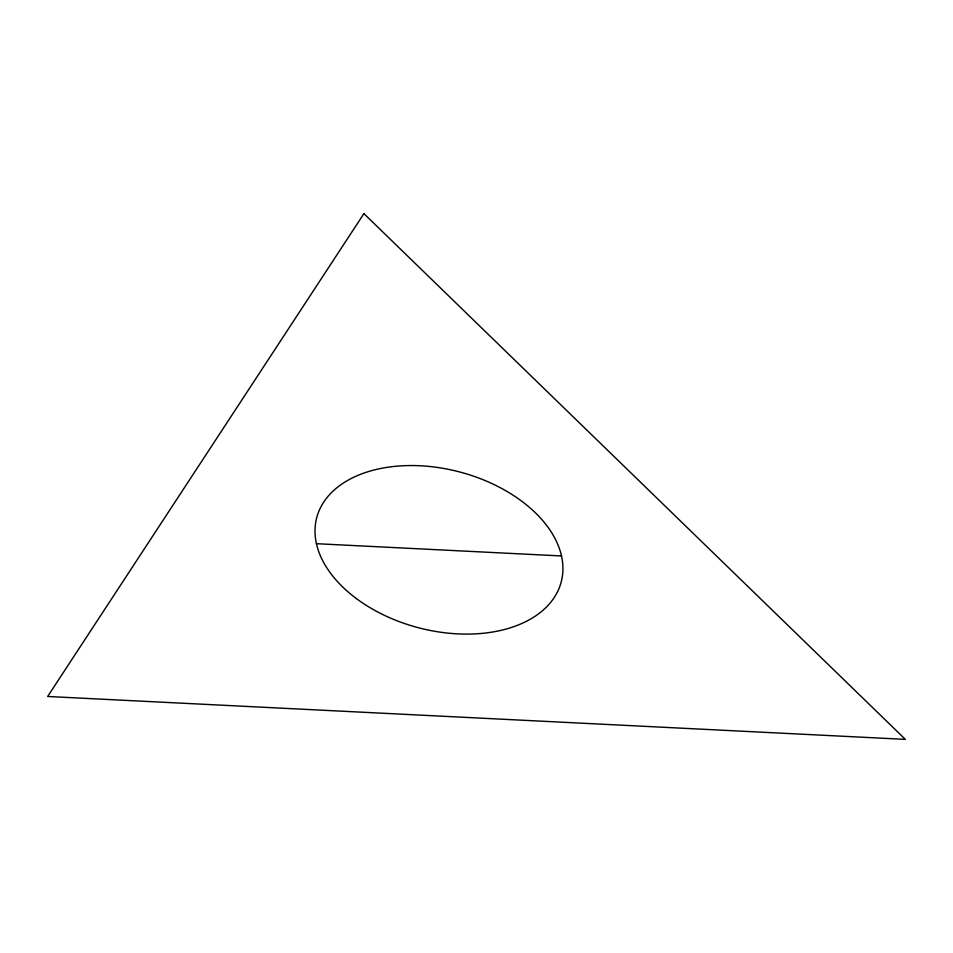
<?xml version="1.0" encoding="UTF-8"?>
<svg xmlns="http://www.w3.org/2000/svg" width="953" height="953" viewBox="0 0 953 953"><rect width="100%" height="100%" fill="white"/><g stroke="black" fill="none" stroke-linecap="round" stroke-linejoin="round"><path stroke-width="1.43" d="M316.444 543.698L561.496 555.956M363.915 213.627L47.65 696.476L905.35 739.373L363.915 213.627M356.434 598.615A126.392 80.564 14.7 0 0 560.328 584.939A126.392 80.564 14.7 0 0 400.141 465.922A126.392 80.564 14.7 0 0 356.434 598.615"/></g></svg>
